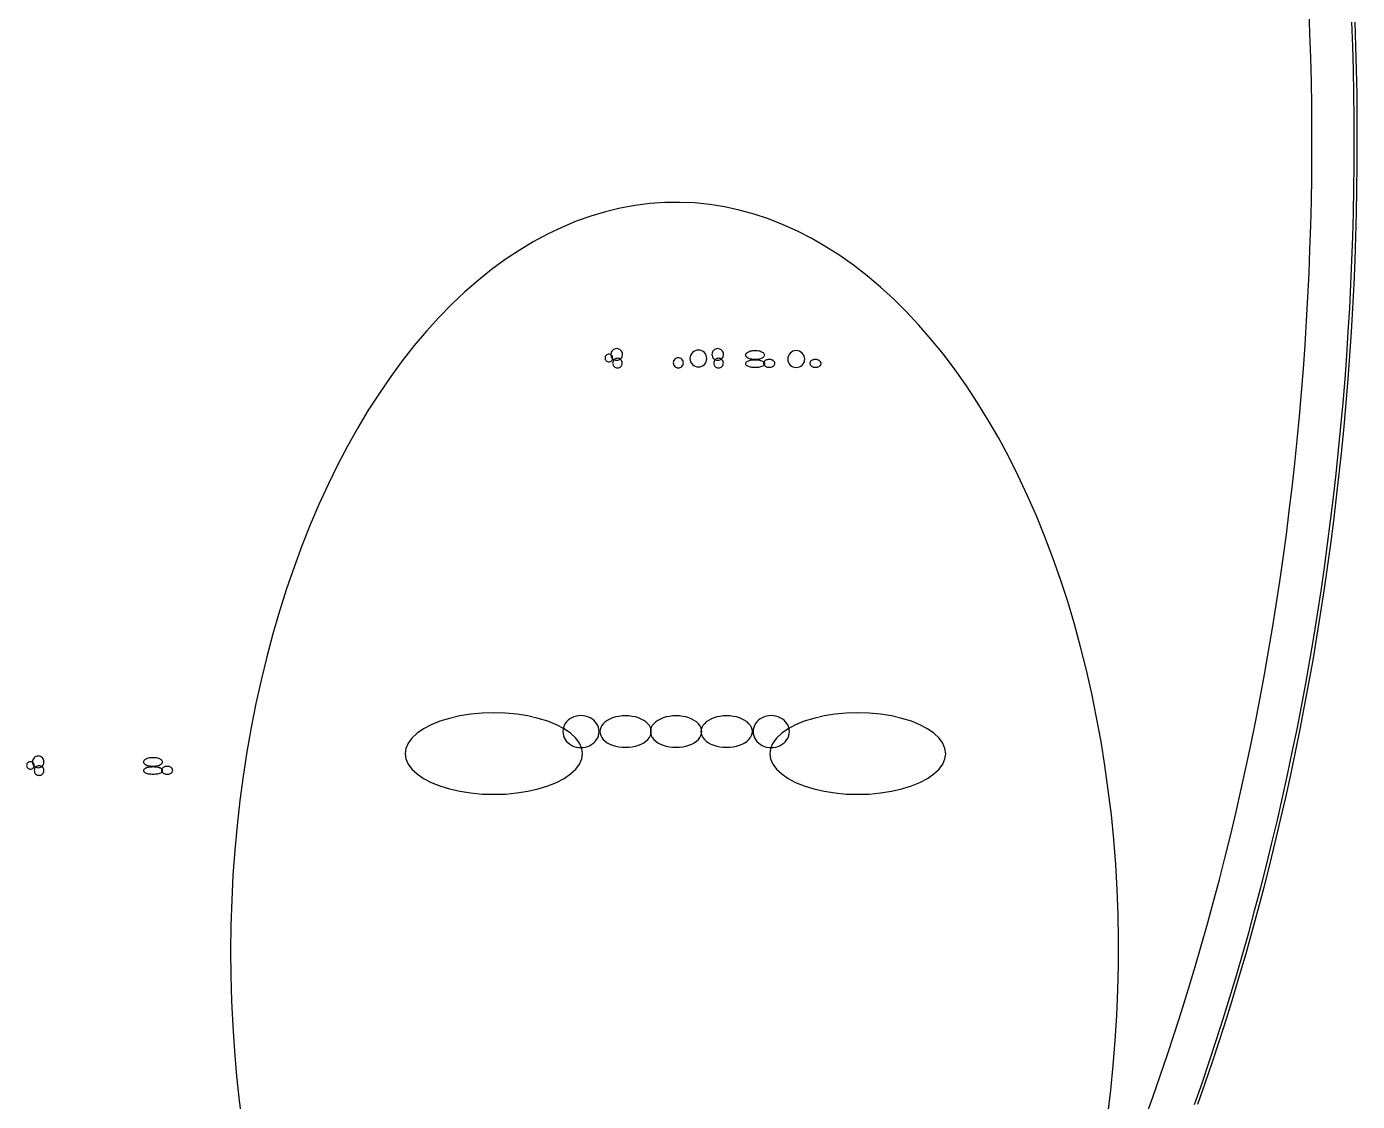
# Model space of a CAD drawing. Extents: x -4 to 217, y -26 to 302.
# Drawn here: x 111.9 to 216.7, y 62.5 to 147.2 of the extents above; entities that cross this region are included whole.
import ezdxf

# ---------------------------------------------------------------- set-up
doc = ezdxf.new("R2010")
doc.units = 0

msp = doc.modelspace()

# ---------------------------------------------------------------- linework, layer by layer
at = {"layer": 'CIRCLES'}
for p, q in [((157.95, 121.58), (157.9, 121.5)), ((158, 121.65), (157.95, 121.58)), ((158.07, 121.71), (158, 121.65)), ((158.15, 121.75), (158.07, 121.71)), ((158.24, 121.78), (158.15, 121.75)), ((158.33, 121.79), (158.24, 121.78)), ((158.42, 121.78), (158.33, 121.79)), ((158.5, 121.75), (158.42, 121.78)), ((158.58, 121.71), (158.5, 121.75)), ((158.65, 121.65), (158.58, 121.71)), ((158.71, 121.58), (158.65, 121.65)), ((158.75, 121.5), (158.71, 121.58)), ((164.39, 121.56), (164.29, 121.48)), ((164.51, 121.62), (164.39, 121.56)), ((164.63, 121.66), (164.51, 121.62)), ((164.76, 121.67), (164.63, 121.66)), ((164.89, 121.66), (164.76, 121.67)), ((165.02, 121.62), (164.89, 121.66)), ((165.13, 121.56), (165.02, 121.62)), ((165.23, 121.48), (165.13, 121.56)), ((165.9, 121.58), (165.86, 121.5)), ((165.96, 121.65), (165.9, 121.58)), ((166.03, 121.71), (165.96, 121.65)), ((166.11, 121.75), (166.03, 121.71)), ((166.2, 121.78), (166.11, 121.75)), ((166.29, 121.79), (166.2, 121.78)), ((166.37, 121.78), (166.29, 121.79)), ((166.46, 121.75), (166.37, 121.78)), ((166.54, 121.71), (166.46, 121.75)), ((166.61, 121.65), (166.54, 121.71)), ((166.67, 121.58), (166.61, 121.65)), ((166.71, 121.5), (166.67, 121.58)), ((172.21, 121.58), (172.1, 121.52)), ((172.34, 121.62), (172.21, 121.58)), ((172.47, 121.63), (172.34, 121.62)), ((172.6, 121.62), (172.47, 121.63)), ((172.72, 121.58), (172.6, 121.62)), ((172.84, 121.52), (172.72, 121.58)), ((157.42, 121.11), (157.41, 121.05)), ((157.41, 121.05), (157.42, 120.99)), ((157.43, 121.17), (157.42, 121.11)), ((157.42, 120.99), (157.43, 120.94)), ((157.46, 121.22), (157.43, 121.17)), ((157.43, 120.94), (157.46, 120.89)), ((157.5, 121.26), (157.46, 121.22)), ((157.46, 120.89), (157.5, 120.84)), ((157.55, 121.3), (157.5, 121.26)), ((157.5, 120.84), (157.55, 120.8)), ((157.6, 121.33), (157.55, 121.3)), ((157.55, 120.8), (157.6, 120.77)), ((157.65, 121.35), (157.6, 121.33)), ((157.6, 120.77), (157.65, 120.76)), ((157.71, 121.35), (157.65, 121.35)), ((157.65, 120.76), (157.71, 120.75)), ((157.77, 121.35), (157.71, 121.35)), ((157.71, 120.75), (157.77, 120.76)), ((157.83, 121.33), (157.77, 121.35)), ((157.77, 120.76), (157.83, 120.77)), ((157.88, 121.3), (157.83, 121.33)), ((157.83, 120.77), (157.88, 120.8)), ((157.88, 121.42), (157.87, 121.33)), ((157.87, 121.33), (157.88, 121.24)), ((157.9, 121.5), (157.88, 121.42)), ((157.93, 121.26), (157.88, 121.3)), ((157.88, 121.24), (157.9, 121.15)), ((157.88, 120.8), (157.93, 120.84)), ((157.9, 121.15), (157.95, 121.07)), ((157.96, 121.22), (157.93, 121.26)), ((157.93, 120.84), (157.96, 120.89)), ((157.95, 121.07), (158, 121)), ((157.99, 121.17), (157.96, 121.22)), ((157.96, 120.89), (157.99, 120.94)), ((158.01, 121.11), (157.99, 121.17)), ((157.99, 120.94), (158.01, 120.99)), ((158, 121), (158.07, 120.95)), ((158.01, 121.05), (158.01, 121.11)), ((158.01, 120.99), (158.01, 121.05)), ((158.02, 120.72), (158.01, 120.65)), ((158.01, 120.65), (158.02, 120.58)), ((158.04, 120.8), (158.02, 120.72)), ((158.02, 120.58), (158.04, 120.5)), ((158.07, 120.86), (158.04, 120.8)), ((158.07, 120.95), (158.15, 120.9)), ((158.12, 120.92), (158.07, 120.86)), ((158.18, 120.97), (158.12, 120.92)), ((158.15, 120.9), (158.24, 120.88)), ((158.24, 121), (158.18, 120.97)), ((158.32, 121.02), (158.24, 121)), ((158.24, 120.88), (158.33, 120.87)), ((158.39, 121.03), (158.32, 121.02)), ((158.33, 120.87), (158.42, 120.88)), ((158.46, 121.02), (158.39, 121.03)), ((158.42, 120.88), (158.5, 120.9)), ((158.54, 121), (158.46, 121.02)), ((158.5, 120.9), (158.58, 120.95)), ((158.6, 120.97), (158.54, 121)), ((158.58, 120.95), (158.65, 121)), ((158.66, 120.92), (158.6, 120.97)), ((158.65, 121), (158.71, 121.07)), ((158.71, 120.86), (158.66, 120.92)), ((158.71, 121.07), (158.75, 121.15)), ((158.74, 120.8), (158.71, 120.86)), ((158.76, 120.72), (158.74, 120.8)), ((158.74, 120.5), (158.76, 120.58)), ((158.78, 121.42), (158.75, 121.5)), ((158.75, 121.15), (158.78, 121.24)), ((158.77, 120.65), (158.76, 120.72)), ((158.76, 120.58), (158.77, 120.65)), ((158.78, 121.33), (158.78, 121.42)), ((158.78, 121.24), (158.78, 121.33)), ((162.79, 120.75), (162.78, 120.67)), ((162.78, 120.67), (162.79, 120.59)), ((162.81, 120.82), (162.79, 120.75)), ((162.79, 120.59), (162.81, 120.52)), ((162.85, 120.89), (162.81, 120.82)), ((162.81, 120.52), (162.85, 120.45)), ((162.9, 120.95), (162.85, 120.89)), ((162.96, 121), (162.9, 120.95)), ((163.03, 121.04), (162.96, 121)), ((163.1, 121.06), (163.03, 121.04)), ((163.18, 121.07), (163.1, 121.06)), ((163.26, 121.06), (163.18, 121.07)), ((163.33, 121.04), (163.26, 121.06)), ((163.4, 121), (163.33, 121.04)), ((163.46, 120.95), (163.4, 121)), ((163.51, 120.89), (163.46, 120.95)), ((163.55, 120.82), (163.51, 120.89)), ((163.51, 120.45), (163.55, 120.52)), ((163.57, 120.75), (163.55, 120.82)), ((163.55, 120.52), (163.57, 120.59)), ((163.58, 120.67), (163.57, 120.75)), ((163.57, 120.59), (163.58, 120.67)), ((164.11, 121.14), (164.1, 121.01)), ((164.1, 121.01), (164.11, 120.88)), ((164.15, 121.26), (164.11, 121.14)), ((164.11, 120.88), (164.15, 120.76)), ((164.21, 121.38), (164.15, 121.26)), ((164.15, 120.76), (164.21, 120.64)), ((164.29, 121.48), (164.21, 121.38)), ((164.21, 120.64), (164.29, 120.54)), ((164.29, 120.54), (164.39, 120.46)), ((165.13, 120.46), (165.23, 120.54)), ((165.31, 121.38), (165.23, 121.48)), ((165.23, 120.54), (165.31, 120.64)), ((165.38, 121.26), (165.31, 121.38)), ((165.31, 120.64), (165.38, 120.76)), ((165.41, 121.14), (165.38, 121.26)), ((165.38, 120.76), (165.41, 120.88)), ((165.43, 121.01), (165.41, 121.14)), ((165.41, 120.88), (165.43, 121.01)), ((165.84, 121.42), (165.83, 121.33)), ((165.83, 121.33), (165.84, 121.24)), ((165.86, 121.5), (165.84, 121.42)), ((165.84, 121.24), (165.86, 121.15)), ((165.86, 121.15), (165.9, 121.07)), ((165.9, 121.07), (165.96, 121)), ((165.96, 121), (166.03, 120.95)), ((166, 120.8), (165.97, 120.72)), ((165.97, 120.72), (165.97, 120.65)), ((165.97, 120.65), (165.97, 120.58)), ((165.97, 120.58), (166, 120.5)), ((166.03, 120.86), (166, 120.8)), ((166.03, 120.95), (166.11, 120.9)), ((166.08, 120.92), (166.03, 120.86)), ((166.14, 120.97), (166.08, 120.92)), ((166.11, 120.9), (166.2, 120.88)), ((166.2, 121), (166.14, 120.97)), ((166.27, 121.02), (166.2, 121)), ((166.2, 120.88), (166.29, 120.87)), ((166.35, 121.03), (166.27, 121.02)), ((166.29, 120.87), (166.37, 120.88)), ((166.42, 121.02), (166.35, 121.03)), ((166.37, 120.88), (166.46, 120.9)), ((166.49, 121), (166.42, 121.02)), ((166.46, 120.9), (166.54, 120.95)), ((166.56, 120.97), (166.49, 121)), ((166.54, 120.95), (166.61, 121)), ((166.62, 120.92), (166.56, 120.97)), ((166.61, 121), (166.67, 121.07)), ((166.67, 120.86), (166.62, 120.92)), ((166.67, 121.07), (166.71, 121.15)), ((166.7, 120.8), (166.67, 120.86)), ((166.72, 120.72), (166.7, 120.8)), ((166.7, 120.5), (166.72, 120.58)), ((166.73, 121.42), (166.71, 121.5)), ((166.71, 121.15), (166.73, 121.24)), ((166.73, 120.65), (166.72, 120.72)), ((166.72, 120.58), (166.73, 120.65)), ((166.74, 121.33), (166.73, 121.42)), ((166.73, 121.24), (166.74, 121.33)), ((171.81, 121.1), (171.8, 120.97)), ((171.8, 120.97), (171.81, 120.84)), ((171.85, 121.22), (171.81, 121.1)), ((171.81, 120.84), (171.85, 120.71)), ((171.91, 121.34), (171.85, 121.22)), ((171.85, 120.71), (171.91, 120.6)), ((172, 121.44), (171.91, 121.34)), ((171.91, 120.6), (172, 120.5)), ((172.1, 121.52), (172, 121.44)), ((172.94, 121.44), (172.84, 121.52)), ((173.02, 121.34), (172.94, 121.44)), ((172.94, 120.5), (173.02, 120.6)), ((173.08, 121.22), (173.02, 121.34)), ((173.02, 120.6), (173.08, 120.71)), ((173.12, 121.1), (173.08, 121.22)), ((173.08, 120.71), (173.12, 120.84)), ((173.13, 120.97), (173.12, 121.1)), ((173.12, 120.84), (173.13, 120.97)), ((158.04, 120.5), (158.07, 120.44)), ((158.07, 120.44), (158.12, 120.38)), ((158.12, 120.38), (158.18, 120.33)), ((158.18, 120.33), (158.24, 120.3)), ((158.24, 120.3), (158.32, 120.28)), ((158.32, 120.28), (158.39, 120.27)), ((158.39, 120.27), (158.46, 120.28)), ((158.46, 120.28), (158.54, 120.3)), ((158.54, 120.3), (158.6, 120.33)), ((158.6, 120.33), (158.66, 120.38)), ((158.66, 120.38), (158.71, 120.44)), ((158.71, 120.44), (158.74, 120.5)), ((162.85, 120.45), (162.9, 120.39)), ((162.9, 120.39), (162.96, 120.34)), ((162.96, 120.34), (163.03, 120.3)), ((163.03, 120.3), (163.1, 120.28)), ((163.1, 120.28), (163.18, 120.27)), ((163.18, 120.27), (163.26, 120.28)), ((163.26, 120.28), (163.33, 120.3)), ((163.33, 120.3), (163.4, 120.34)), ((163.4, 120.34), (163.46, 120.39)), ((163.46, 120.39), (163.51, 120.45)), ((164.39, 120.46), (164.51, 120.4)), ((164.51, 120.4), (164.63, 120.36)), ((164.63, 120.36), (164.76, 120.35)), ((164.76, 120.35), (164.89, 120.36)), ((164.89, 120.36), (165.02, 120.4)), ((165.02, 120.4), (165.13, 120.46)), ((166, 120.5), (166.03, 120.44)), ((166.03, 120.44), (166.08, 120.38)), ((166.08, 120.38), (166.14, 120.33)), ((166.14, 120.33), (166.2, 120.3)), ((166.2, 120.3), (166.27, 120.28)), ((166.27, 120.28), (166.35, 120.27)), ((166.35, 120.27), (166.42, 120.28)), ((166.42, 120.28), (166.49, 120.3)), ((166.49, 120.3), (166.56, 120.33)), ((166.56, 120.33), (166.62, 120.38)), ((166.62, 120.38), (166.67, 120.44)), ((166.67, 120.44), (166.7, 120.5)), ((172, 120.5), (172.1, 120.42)), ((172.1, 120.42), (172.21, 120.35)), ((172.21, 120.35), (172.34, 120.32)), ((172.34, 120.32), (172.47, 120.3)), ((172.47, 120.3), (172.6, 120.32)), ((172.6, 120.32), (172.72, 120.35)), ((172.72, 120.35), (172.84, 120.42)), ((172.84, 120.42), (172.94, 120.5)), ((111.88, 89.08), (111.87, 89.02)), ((111.91, 89.13), (111.88, 89.08)), ((111.95, 89.18), (111.91, 89.13)), ((112, 89.21), (111.95, 89.18)), ((112.05, 89.24), (112, 89.21)), ((112.1, 89.26), (112.05, 89.24)), ((112.16, 89.26), (112.1, 89.26)), ((112.22, 89.26), (112.16, 89.26)), ((112.28, 89.24), (112.22, 89.26)), ((112.33, 89.21), (112.28, 89.24)), ((112.33, 89.33), (112.32, 89.24)), ((112.32, 89.24), (112.33, 89.15)), ((112.35, 89.41), (112.33, 89.33)), ((112.37, 89.18), (112.33, 89.21)), ((112.33, 89.15), (112.35, 89.06)), ((112.4, 89.49), (112.35, 89.41)), ((112.41, 89.13), (112.37, 89.18)), ((112.45, 89.56), (112.4, 89.49)), ((112.44, 89.08), (112.41, 89.13)), ((112.46, 89.02), (112.44, 89.08)), ((112.52, 89.62), (112.45, 89.56)), ((112.6, 89.66), (112.52, 89.62)), ((112.69, 89.69), (112.6, 89.66)), ((112.78, 89.7), (112.69, 89.69)), ((112.87, 89.69), (112.78, 89.7)), ((112.95, 89.66), (112.87, 89.69)), ((113.03, 89.62), (112.95, 89.66)), ((113.1, 89.56), (113.03, 89.62)), ((113.16, 89.49), (113.1, 89.56)), ((113.2, 89.41), (113.16, 89.49)), ((113.23, 89.33), (113.2, 89.41)), ((113.2, 89.06), (113.23, 89.15)), ((113.23, 89.24), (113.23, 89.33)), ((113.23, 89.15), (113.23, 89.24)), ((111.87, 89.02), (111.86, 88.96)), ((111.86, 88.96), (111.87, 88.9)), ((111.87, 88.9), (111.88, 88.85)), ((111.88, 88.85), (111.91, 88.8)), ((111.91, 88.8), (111.95, 88.75)), ((111.95, 88.75), (112, 88.71)), ((112, 88.71), (112.05, 88.69)), ((112.05, 88.69), (112.1, 88.67)), ((112.1, 88.67), (112.16, 88.66)), ((112.16, 88.66), (112.22, 88.67)), ((112.22, 88.67), (112.28, 88.69)), ((112.28, 88.69), (112.33, 88.71)), ((112.33, 88.71), (112.37, 88.75)), ((112.35, 89.06), (112.4, 88.98)), ((112.37, 88.75), (112.41, 88.8)), ((112.4, 88.98), (112.45, 88.91)), ((112.41, 88.8), (112.44, 88.85)), ((112.44, 88.85), (112.46, 88.9)), ((112.45, 88.91), (112.52, 88.86)), ((112.46, 88.96), (112.46, 89.02)), ((112.46, 88.9), (112.46, 88.96)), ((112.47, 88.64), (112.46, 88.56)), ((112.46, 88.56), (112.47, 88.49)), ((112.49, 88.71), (112.47, 88.64)), ((112.47, 88.49), (112.49, 88.42)), ((112.52, 88.77), (112.49, 88.71)), ((112.49, 88.42), (112.52, 88.35)), ((112.52, 88.86), (112.6, 88.82)), ((112.57, 88.83), (112.52, 88.77)), ((112.52, 88.35), (112.57, 88.29)), ((112.63, 88.88), (112.57, 88.83)), ((112.57, 88.29), (112.63, 88.24)), ((112.6, 88.82), (112.69, 88.79)), ((112.69, 88.91), (112.63, 88.88)), ((112.63, 88.24), (112.69, 88.21)), ((112.77, 88.94), (112.69, 88.91)), ((112.69, 88.79), (112.78, 88.78)), ((112.69, 88.21), (112.77, 88.19)), ((112.84, 88.94), (112.77, 88.94)), ((112.77, 88.19), (112.84, 88.18)), ((112.78, 88.78), (112.87, 88.79)), ((112.91, 88.94), (112.84, 88.94)), ((112.84, 88.18), (112.91, 88.19)), ((112.87, 88.79), (112.95, 88.82)), ((112.99, 88.91), (112.91, 88.94)), ((112.91, 88.19), (112.99, 88.21)), ((112.95, 88.82), (113.03, 88.86)), ((113.05, 88.88), (112.99, 88.91)), ((112.99, 88.21), (113.05, 88.24)), ((113.03, 88.86), (113.1, 88.91)), ((113.11, 88.83), (113.05, 88.88)), ((113.05, 88.24), (113.11, 88.29)), ((113.1, 88.91), (113.16, 88.98)), ((113.16, 88.77), (113.11, 88.83)), ((113.11, 88.29), (113.16, 88.35)), ((113.16, 88.98), (113.2, 89.06)), ((113.19, 88.71), (113.16, 88.77)), ((113.16, 88.35), (113.19, 88.42)), ((113.21, 88.64), (113.19, 88.71)), ((113.19, 88.42), (113.21, 88.49)), ((113.22, 88.56), (113.21, 88.64)), ((113.21, 88.49), (113.22, 88.56))]:
    msp.add_line(p, q, dxfattribs=at)
at = {"layer": 'ELLIPSES'}
for p, q in [((212.92, 146.6), (212.85, 148.49)), ((216.29, 145.62), (216.23, 147.5)), ((216.54, 145.62), (216.47, 147.49)), ((212.98, 144.72), (212.92, 146.6)), ((213.03, 142.83), (212.98, 144.72)), ((216.34, 143.75), (216.29, 145.62)), ((216.59, 143.74), (216.54, 145.62)), ((216.38, 141.87), (216.34, 143.75)), ((216.63, 141.86), (216.59, 143.74)), ((213.06, 140.94), (213.03, 142.83)), ((216.4, 139.99), (216.38, 141.87)), ((216.65, 139.99), (216.63, 141.86)), ((213.07, 139.05), (213.06, 140.94)), ((216.41, 138.11), (216.4, 139.99)), ((216.65, 138.11), (216.65, 139.99)), ((213.07, 137.16), (213.07, 139.05)), ((216.4, 136.23), (216.41, 138.11)), ((216.65, 136.23), (216.65, 138.11)), ((213.06, 135.28), (213.07, 137.16)), ((216.38, 134.36), (216.4, 136.23)), ((216.62, 134.36), (216.65, 136.23)), ((213.03, 133.39), (213.06, 135.28)), ((216.34, 132.48), (216.38, 134.36)), ((216.59, 132.48), (216.62, 134.36)), ((160.95, 133.22), (159.78, 133.07)), ((162.12, 133.3), (160.95, 133.22)), ((163.3, 133.31), (162.12, 133.3)), ((164.47, 133.26), (163.3, 133.31)), ((165.65, 133.14), (164.47, 133.26)), ((166.82, 132.95), (165.65, 133.14)), ((212.98, 131.5), (213.03, 133.39)), ((156.29, 132.23), (155.14, 131.82)), ((157.45, 132.57), (156.29, 132.23)), ((158.61, 132.85), (157.45, 132.57)), ((159.78, 133.07), (158.61, 132.85)), ((167.98, 132.7), (166.82, 132.95)), ((169.14, 132.39), (167.98, 132.7)), ((170.29, 132), (169.14, 132.39)), ((216.29, 130.6), (216.34, 132.48)), ((216.54, 130.6), (216.59, 132.48)), ((154, 131.34), (152.87, 130.8)), ((155.14, 131.82), (154, 131.34)), ((171.44, 131.55), (170.29, 132)), ((172.57, 131.04), (171.44, 131.55)), ((173.69, 130.46), (172.57, 131.04)), ((212.92, 129.62), (212.98, 131.5)), ((151.75, 130.2), (150.64, 129.53)), ((152.87, 130.8), (151.75, 130.2)), ((174.8, 129.82), (173.69, 130.46)), ((216.23, 128.73), (216.29, 130.6)), ((216.47, 128.73), (216.54, 130.6)), ((150.64, 129.53), (149.55, 128.8)), ((175.9, 129.12), (174.8, 129.82)), ((176.98, 128.36), (175.9, 129.12)), ((212.85, 127.73), (212.92, 129.62)), ((148.47, 128.01), (147.41, 127.16)), ((149.55, 128.8), (148.47, 128.01)), ((178.05, 127.53), (176.98, 128.36)), ((216.15, 126.85), (216.23, 128.73)), ((216.39, 126.86), (216.47, 128.73)), ((147.41, 127.16), (146.36, 126.25)), ((179.1, 126.64), (178.05, 127.53)), ((212.76, 125.85), (212.85, 127.73)), ((216.05, 124.98), (216.15, 126.85)), ((216.3, 124.98), (216.39, 126.86)), ((146.36, 126.25), (145.34, 125.28)), ((180.13, 125.7), (179.1, 126.64)), ((212.65, 123.97), (212.76, 125.85)), ((145.34, 125.28), (144.33, 124.25)), ((181.14, 124.7), (180.13, 125.7)), ((215.94, 123.11), (216.05, 124.98)), ((216.19, 123.11), (216.3, 124.98)), ((144.33, 124.25), (143.35, 123.17)), ((182.13, 123.64), (181.14, 124.7)), ((212.54, 122.09), (212.65, 123.97)), ((143.35, 123.17), (142.38, 122.03)), ((183.1, 122.52), (182.13, 123.64)), ((215.82, 121.24), (215.94, 123.11)), ((216.07, 121.24), (216.19, 123.11)), ((142.38, 122.03), (141.44, 120.83)), ((168.85, 121.58), (168.77, 121.55)), ((168.94, 121.59), (168.85, 121.58)), ((169.03, 121.61), (168.94, 121.59)), ((169.13, 121.62), (169.03, 121.61)), ((169.23, 121.62), (169.13, 121.62)), ((169.33, 121.62), (169.23, 121.62)), ((169.42, 121.61), (169.33, 121.62)), ((169.51, 121.59), (169.42, 121.61)), ((169.6, 121.58), (169.51, 121.59)), ((169.68, 121.55), (169.6, 121.58)), ((184.05, 121.35), (183.1, 122.52)), ((212.4, 120.21), (212.54, 122.09)), ((141.44, 120.83), (140.53, 119.59)), ((168.48, 120.64), (168.47, 120.61)), ((168.47, 120.61), (168.48, 120.57)), ((168.5, 121.37), (168.48, 121.33)), ((168.48, 121.33), (168.48, 121.28)), ((168.48, 121.28), (168.48, 121.24)), ((168.48, 121.24), (168.5, 121.2)), ((168.5, 120.68), (168.48, 120.64)), ((168.48, 120.57), (168.5, 120.53)), ((168.54, 121.41), (168.5, 121.37)), ((168.5, 121.2), (168.54, 121.16)), ((168.53, 120.72), (168.5, 120.68)), ((168.5, 120.53), (168.53, 120.5)), ((168.57, 120.75), (168.53, 120.72)), ((168.58, 121.45), (168.54, 121.41)), ((168.54, 121.16), (168.58, 121.12)), ((168.63, 120.78), (168.57, 120.75)), ((168.63, 121.49), (168.58, 121.45)), ((168.58, 121.12), (168.63, 121.08)), ((168.7, 121.52), (168.63, 121.49)), ((168.63, 121.08), (168.7, 121.05)), ((168.69, 120.81), (168.63, 120.78)), ((168.77, 120.83), (168.69, 120.81)), ((168.77, 121.55), (168.7, 121.52)), ((168.7, 121.05), (168.77, 121.02)), ((168.77, 121.02), (168.85, 120.99)), ((168.85, 120.85), (168.77, 120.83)), ((168.85, 120.99), (168.94, 120.98)), ((168.94, 120.87), (168.85, 120.85)), ((168.94, 120.98), (169.03, 120.96)), ((169.03, 120.88), (168.94, 120.87)), ((169.03, 120.96), (169.13, 120.95)), ((169.13, 120.89), (169.03, 120.88)), ((169.13, 120.95), (169.23, 120.95)), ((169.23, 120.89), (169.13, 120.89)), ((169.23, 120.95), (169.33, 120.95)), ((169.33, 120.89), (169.23, 120.89)), ((169.33, 120.95), (169.42, 120.96)), ((169.42, 120.88), (169.33, 120.89)), ((169.42, 120.96), (169.51, 120.98)), ((169.52, 120.87), (169.42, 120.88)), ((169.51, 120.98), (169.6, 120.99)), ((169.61, 120.85), (169.52, 120.87)), ((169.6, 120.99), (169.68, 121.02)), ((169.69, 120.83), (169.61, 120.85)), ((169.76, 121.52), (169.68, 121.55)), ((169.68, 121.02), (169.76, 121.05)), ((169.76, 120.81), (169.69, 120.83)), ((169.82, 121.49), (169.76, 121.52)), ((169.76, 121.05), (169.82, 121.08)), ((169.83, 120.78), (169.76, 120.81)), ((169.88, 121.45), (169.82, 121.49)), ((169.82, 121.08), (169.88, 121.12)), ((169.88, 120.75), (169.83, 120.78)), ((169.92, 121.41), (169.88, 121.45)), ((169.88, 121.12), (169.92, 121.16)), ((169.93, 120.72), (169.88, 120.75)), ((169.92, 120.71), (169.9, 120.67)), ((169.9, 120.67), (169.9, 120.63)), ((169.9, 120.63), (169.9, 120.59)), ((169.9, 120.59), (169.91, 120.55)), ((169.91, 120.55), (169.93, 120.51)), ((169.95, 121.37), (169.92, 121.41)), ((169.92, 121.16), (169.95, 121.2)), ((169.93, 120.75), (169.92, 120.71)), ((169.96, 120.79), (169.93, 120.75)), ((169.96, 120.68), (169.93, 120.72)), ((169.93, 120.5), (169.96, 120.53)), ((169.93, 120.51), (169.96, 120.48)), ((169.97, 121.33), (169.95, 121.37)), ((169.95, 121.2), (169.97, 121.24)), ((169.99, 120.82), (169.96, 120.79)), ((169.98, 120.64), (169.96, 120.68)), ((169.96, 120.53), (169.98, 120.57)), ((169.98, 121.28), (169.97, 121.33)), ((169.97, 121.24), (169.98, 121.28)), ((169.99, 120.61), (169.98, 120.64)), ((169.98, 120.57), (169.99, 120.61)), ((170.03, 120.85), (169.99, 120.82)), ((170.07, 120.88), (170.03, 120.85)), ((170.12, 120.9), (170.07, 120.88)), ((170.17, 120.92), (170.12, 120.9)), ((170.23, 120.93), (170.17, 120.92)), ((170.29, 120.94), (170.23, 120.93)), ((170.34, 120.94), (170.29, 120.94)), ((170.4, 120.93), (170.34, 120.94)), ((170.46, 120.93), (170.4, 120.93)), ((170.51, 120.91), (170.46, 120.93)), ((170.56, 120.89), (170.51, 120.91)), ((170.61, 120.87), (170.56, 120.89)), ((170.65, 120.84), (170.61, 120.87)), ((170.69, 120.81), (170.65, 120.84)), ((170.72, 120.78), (170.69, 120.81)), ((170.75, 120.74), (170.72, 120.78)), ((170.74, 120.5), (170.76, 120.54)), ((170.77, 120.7), (170.75, 120.74)), ((170.76, 120.54), (170.78, 120.58)), ((170.78, 120.66), (170.77, 120.7)), ((170.78, 120.62), (170.78, 120.66)), ((170.78, 120.58), (170.78, 120.62)), ((173.56, 120.71), (173.54, 120.67)), ((173.54, 120.67), (173.54, 120.63)), ((173.54, 120.63), (173.54, 120.59)), ((173.54, 120.59), (173.55, 120.55)), ((173.55, 120.55), (173.57, 120.51)), ((173.57, 120.75), (173.56, 120.71)), ((173.6, 120.79), (173.57, 120.75)), ((173.57, 120.51), (173.6, 120.48)), ((173.63, 120.82), (173.6, 120.79)), ((173.67, 120.85), (173.63, 120.82)), ((173.72, 120.88), (173.67, 120.85)), ((173.76, 120.9), (173.72, 120.88)), ((173.82, 120.92), (173.76, 120.9)), ((173.87, 120.93), (173.82, 120.92)), ((173.93, 120.94), (173.87, 120.93)), ((173.98, 120.94), (173.93, 120.94)), ((174.04, 120.93), (173.98, 120.94)), ((174.1, 120.93), (174.04, 120.93)), ((174.15, 120.91), (174.1, 120.93)), ((174.2, 120.89), (174.15, 120.91)), ((174.25, 120.87), (174.2, 120.89)), ((174.29, 120.84), (174.25, 120.87)), ((174.33, 120.81), (174.29, 120.84)), ((174.36, 120.78), (174.33, 120.81)), ((174.39, 120.74), (174.36, 120.78)), ((174.41, 120.7), (174.39, 120.74)), ((174.39, 120.5), (174.4, 120.54)), ((174.4, 120.54), (174.42, 120.58)), ((174.42, 120.66), (174.41, 120.7)), ((174.42, 120.62), (174.42, 120.66)), ((174.42, 120.58), (174.42, 120.62)), ((184.97, 120.13), (184.05, 121.35)), ((215.68, 119.38), (215.82, 121.24)), ((215.93, 119.38), (216.07, 121.24)), ((140.53, 119.59), (139.64, 118.29)), ((168.53, 120.5), (168.57, 120.46)), ((168.57, 120.46), (168.63, 120.43)), ((168.63, 120.43), (168.69, 120.41)), ((168.69, 120.41), (168.77, 120.38)), ((168.77, 120.38), (168.85, 120.36)), ((168.85, 120.36), (168.94, 120.34)), ((168.94, 120.34), (169.03, 120.33)), ((169.03, 120.33), (169.13, 120.32)), ((169.13, 120.32), (169.23, 120.32)), ((169.23, 120.32), (169.33, 120.32)), ((169.33, 120.32), (169.42, 120.33)), ((169.42, 120.33), (169.52, 120.34)), ((169.52, 120.34), (169.61, 120.36)), ((169.61, 120.36), (169.69, 120.38)), ((169.69, 120.38), (169.76, 120.41)), ((169.76, 120.41), (169.83, 120.43)), ((169.83, 120.43), (169.88, 120.46)), ((169.88, 120.46), (169.93, 120.5)), ((169.96, 120.48), (169.99, 120.44)), ((169.99, 120.44), (170.03, 120.41)), ((170.03, 120.41), (170.07, 120.38)), ((170.07, 120.38), (170.12, 120.36)), ((170.12, 120.36), (170.17, 120.34)), ((170.17, 120.34), (170.22, 120.33)), ((170.22, 120.33), (170.28, 120.32)), ((170.28, 120.32), (170.34, 120.32)), ((170.34, 120.32), (170.39, 120.32)), ((170.39, 120.32), (170.45, 120.33)), ((170.45, 120.33), (170.5, 120.34)), ((170.5, 120.34), (170.56, 120.36)), ((170.56, 120.36), (170.6, 120.38)), ((170.6, 120.38), (170.65, 120.4)), ((170.65, 120.4), (170.69, 120.43)), ((170.69, 120.43), (170.72, 120.47)), ((170.72, 120.47), (170.74, 120.5)), ((173.6, 120.48), (173.63, 120.44)), ((173.63, 120.44), (173.67, 120.41)), ((173.67, 120.41), (173.71, 120.38)), ((173.71, 120.38), (173.76, 120.36)), ((173.76, 120.36), (173.81, 120.34)), ((173.81, 120.34), (173.86, 120.33)), ((173.86, 120.33), (173.92, 120.32)), ((173.92, 120.32), (173.98, 120.32)), ((173.98, 120.32), (174.03, 120.32)), ((174.03, 120.32), (174.09, 120.33)), ((174.09, 120.33), (174.14, 120.34)), ((174.14, 120.34), (174.2, 120.36)), ((174.2, 120.36), (174.24, 120.38)), ((174.24, 120.38), (174.29, 120.4)), ((174.29, 120.4), (174.33, 120.43)), ((174.33, 120.43), (174.36, 120.47)), ((174.36, 120.47), (174.39, 120.5)), ((185.87, 118.85), (184.97, 120.13)), ((212.25, 118.33), (212.4, 120.21)), ((186.74, 117.53), (185.87, 118.85)), ((215.53, 117.51), (215.68, 119.38)), ((215.78, 117.51), (215.93, 119.38)), ((139.64, 118.29), (138.77, 116.95)), ((187.59, 116.15), (186.74, 117.53)), ((212.09, 116.46), (212.25, 118.33)), ((215.36, 115.65), (215.53, 117.51)), ((215.61, 115.65), (215.78, 117.51)), ((138.77, 116.95), (137.94, 115.55)), ((211.91, 114.59), (212.09, 116.46)), ((137.94, 115.55), (137.13, 114.11)), ((188.41, 114.73), (187.59, 116.15)), ((215.18, 113.79), (215.36, 115.65)), ((215.43, 113.8), (215.61, 115.65)), ((189.2, 113.27), (188.41, 114.73)), ((211.72, 112.73), (211.91, 114.59)), ((137.13, 114.11), (136.35, 112.62)), ((189.95, 111.76), (189.2, 113.27)), ((214.99, 111.94), (215.18, 113.79)), ((215.23, 111.94), (215.43, 113.8)), ((136.35, 112.62), (135.6, 111.1)), ((211.51, 110.86), (211.72, 112.73)), ((135.6, 111.1), (134.88, 109.52)), ((190.68, 110.2), (189.95, 111.76)), ((214.78, 110.08), (214.99, 111.94)), ((215.02, 110.09), (215.23, 111.94)), ((191.38, 108.61), (190.68, 110.2)), ((211.29, 109.01), (211.51, 110.86)), ((214.55, 108.24), (214.78, 110.08)), ((214.8, 108.24), (215.02, 110.09)), ((134.88, 109.52), (134.19, 107.91)), ((211.06, 107.15), (211.29, 109.01)), ((192.04, 106.98), (191.38, 108.61)), ((214.31, 106.39), (214.55, 108.24)), ((214.56, 106.4), (214.8, 108.24)), ((134.19, 107.91), (133.54, 106.27)), ((192.68, 105.31), (192.04, 106.98)), ((210.81, 105.3), (211.06, 107.15)), ((133.54, 106.27), (132.92, 104.58)), ((214.06, 104.55), (214.31, 106.39)), ((214.31, 104.56), (214.56, 106.4)), ((193.27, 103.6), (192.68, 105.31)), ((210.54, 103.46), (210.81, 105.3)), ((132.92, 104.58), (132.33, 102.86)), ((213.8, 102.72), (214.06, 104.55)), ((214.04, 102.72), (214.31, 104.56)), ((132.33, 102.86), (131.77, 101.11)), ((193.84, 101.87), (193.27, 103.6)), ((210.26, 101.61), (210.54, 103.46)), ((213.51, 100.88), (213.8, 102.72)), ((213.76, 100.89), (214.04, 102.72)), ((194.37, 100.1), (193.84, 101.87)), ((131.77, 101.11), (131.26, 99.33)), ((209.97, 99.78), (210.26, 101.61)), ((213.22, 99.06), (213.51, 100.88)), ((213.47, 99.07), (213.76, 100.89)), ((194.86, 98.3), (194.37, 100.1)), ((209.66, 97.95), (209.97, 99.78)), ((131.26, 99.33), (130.77, 97.52)), ((212.91, 97.24), (213.22, 99.06)), ((213.16, 97.25), (213.47, 99.07)), ((130.77, 97.52), (130.33, 95.69)), ((195.32, 96.47), (194.86, 98.3)), ((209.34, 96.12), (209.66, 97.95)), ((195.74, 94.63), (195.32, 96.47)), ((212.59, 95.42), (212.91, 97.24)), ((212.84, 95.43), (213.16, 97.25)), ((130.33, 95.69), (129.92, 93.83)), ((209, 94.3), (209.34, 96.12)), ((212.25, 93.61), (212.59, 95.42)), ((212.5, 93.62), (212.84, 95.43)), ((196.12, 92.75), (195.74, 94.63)), ((129.92, 93.83), (129.54, 91.94)), ((208.65, 92.49), (209, 94.3)), ((211.9, 91.81), (212.25, 93.61)), ((212.15, 91.82), (212.5, 93.62)), ((144.4, 92.44), (143.72, 92.16)), ((145.16, 92.67), (144.4, 92.44)), ((145.98, 92.86), (145.16, 92.67)), ((146.85, 92.99), (145.98, 92.86)), ((147.74, 93.08), (146.85, 92.99)), ((148.65, 93.1), (147.74, 93.08)), ((149.56, 93.08), (148.65, 93.1)), ((150.46, 92.99), (149.56, 93.08)), ((151.33, 92.86), (150.46, 92.99)), ((152.15, 92.67), (151.33, 92.86)), ((152.9, 92.44), (152.15, 92.67)), ((153.59, 92.16), (152.9, 92.44)), ((154.27, 92.26), (154.19, 92.11)), ((154.38, 92.4), (154.27, 92.26)), ((154.5, 92.52), (154.38, 92.4)), ((154.64, 92.63), (154.5, 92.52)), ((154.8, 92.72), (154.64, 92.63)), ((154.96, 92.8), (154.8, 92.72)), ((155.14, 92.85), (154.96, 92.8)), ((155.33, 92.88), (155.14, 92.85)), ((155.51, 92.89), (155.33, 92.88)), ((155.7, 92.88), (155.51, 92.89)), ((155.88, 92.85), (155.7, 92.88)), ((156.06, 92.8), (155.88, 92.85)), ((156.23, 92.72), (156.06, 92.8)), ((156.38, 92.63), (156.23, 92.72)), ((156.52, 92.52), (156.38, 92.63)), ((156.64, 92.4), (156.52, 92.52)), ((156.75, 92.26), (156.64, 92.4)), ((156.83, 92.11), (156.75, 92.26)), ((157.27, 92.25), (157.15, 92.11)), ((157.42, 92.39), (157.27, 92.25)), ((157.59, 92.51), (157.42, 92.39)), ((157.79, 92.62), (157.59, 92.51)), ((158.01, 92.71), (157.79, 92.62)), ((158.25, 92.78), (158.01, 92.71)), ((158.5, 92.83), (158.25, 92.78)), ((158.76, 92.86), (158.5, 92.83)), ((159.03, 92.87), (158.76, 92.86)), ((159.29, 92.86), (159.03, 92.87)), ((159.55, 92.83), (159.29, 92.86)), ((159.8, 92.78), (159.55, 92.83)), ((160.04, 92.71), (159.8, 92.78)), ((160.26, 92.62), (160.04, 92.71)), ((160.46, 92.51), (160.26, 92.62)), ((160.63, 92.39), (160.46, 92.51)), ((160.78, 92.25), (160.63, 92.39)), ((160.9, 92.11), (160.78, 92.25)), ((161.25, 92.25), (161.13, 92.11)), ((161.4, 92.39), (161.25, 92.25)), ((161.57, 92.51), (161.4, 92.39)), ((161.77, 92.62), (161.57, 92.51)), ((161.99, 92.71), (161.77, 92.62)), ((162.23, 92.78), (161.99, 92.71)), ((162.48, 92.83), (162.23, 92.78)), ((162.74, 92.86), (162.48, 92.83)), ((163, 92.87), (162.74, 92.86)), ((163.27, 92.86), (163, 92.87)), ((163.53, 92.83), (163.27, 92.86)), ((163.78, 92.78), (163.53, 92.83)), ((164.02, 92.71), (163.78, 92.78)), ((164.24, 92.62), (164.02, 92.71)), ((164.44, 92.51), (164.24, 92.62)), ((164.61, 92.39), (164.44, 92.51)), ((164.76, 92.25), (164.61, 92.39)), ((164.88, 92.11), (164.76, 92.25)), ((165.23, 92.25), (165.11, 92.11)), ((165.38, 92.39), (165.23, 92.25)), ((165.55, 92.51), (165.38, 92.39)), ((165.75, 92.62), (165.55, 92.51)), ((165.97, 92.71), (165.75, 92.62)), ((166.21, 92.78), (165.97, 92.71)), ((166.46, 92.83), (166.21, 92.78)), ((166.72, 92.86), (166.46, 92.83)), ((166.98, 92.87), (166.72, 92.86)), ((167.25, 92.86), (166.98, 92.87)), ((167.51, 92.83), (167.25, 92.86)), ((167.76, 92.78), (167.51, 92.83)), ((168, 92.71), (167.76, 92.78)), ((168.22, 92.62), (168, 92.71)), ((168.42, 92.51), (168.22, 92.62)), ((168.59, 92.39), (168.42, 92.51)), ((168.74, 92.25), (168.59, 92.39)), ((168.86, 92.11), (168.74, 92.25)), ((169.26, 92.26), (169.18, 92.11)), ((169.36, 92.4), (169.26, 92.26)), ((169.49, 92.52), (169.36, 92.4)), ((169.63, 92.63), (169.49, 92.52)), ((169.78, 92.72), (169.63, 92.63)), ((169.95, 92.8), (169.78, 92.72)), ((170.13, 92.85), (169.95, 92.8)), ((170.31, 92.88), (170.13, 92.85)), ((170.5, 92.89), (170.31, 92.88)), ((170.68, 92.88), (170.5, 92.89)), ((170.87, 92.85), (170.68, 92.88)), ((171.04, 92.8), (170.87, 92.85)), ((171.21, 92.72), (171.04, 92.8)), ((171.37, 92.63), (171.21, 92.72)), ((171.51, 92.52), (171.37, 92.63)), ((171.63, 92.4), (171.51, 92.52)), ((171.73, 92.26), (171.63, 92.4)), ((171.82, 92.11), (171.73, 92.26)), ((173.1, 92.44), (172.42, 92.16)), ((173.85, 92.67), (173.1, 92.44)), ((174.66, 92.86), (173.85, 92.67)), ((175.52, 92.99), (174.66, 92.86)), ((176.41, 93.08), (175.52, 92.99)), ((177.31, 93.1), (176.41, 93.08)), ((178.22, 93.08), (177.31, 93.1)), ((179.11, 92.99), (178.22, 93.08)), ((179.96, 92.86), (179.11, 92.99)), ((180.78, 92.67), (179.96, 92.86)), ((181.53, 92.44), (180.78, 92.67)), ((182.21, 92.16), (181.53, 92.44)), ((196.47, 90.86), (196.12, 92.75)), ((208.28, 90.68), (208.65, 92.49)), ((129.54, 91.94), (129.21, 90.04)), ((142.61, 91.5), (142.2, 91.12)), ((143.11, 91.85), (142.61, 91.5)), ((143.72, 92.16), (143.11, 91.85)), ((154.19, 91.85), (153.59, 92.16)), ((154.1, 91.8), (154.08, 91.63)), ((154.08, 91.63), (154.1, 91.47)), ((154.13, 91.96), (154.1, 91.8)), ((154.1, 91.47), (154.13, 91.3)), ((154.19, 92.11), (154.13, 91.96)), ((154.13, 91.3), (154.19, 91.15)), ((154.7, 91.5), (154.19, 91.85)), ((155.11, 91.12), (154.7, 91.5)), ((156.89, 91.96), (156.83, 92.11)), ((156.83, 91.15), (156.89, 91.3)), ((156.93, 91.8), (156.89, 91.96)), ((156.89, 91.3), (156.93, 91.47)), ((156.94, 91.63), (156.93, 91.8)), ((156.93, 91.47), (156.94, 91.63)), ((157.02, 91.79), (157, 91.63)), ((157, 91.63), (157.02, 91.47)), ((157.07, 91.95), (157.02, 91.79)), ((157.02, 91.47), (157.07, 91.31)), ((157.15, 92.11), (157.07, 91.95)), ((157.07, 91.31), (157.15, 91.16)), ((160.98, 91.95), (160.9, 92.11)), ((160.9, 91.16), (160.98, 91.31)), ((161.03, 91.79), (160.98, 91.95)), ((160.99, 91.79), (160.98, 91.63)), ((160.98, 91.63), (160.99, 91.47)), ((160.98, 91.31), (161.03, 91.47)), ((161.05, 91.95), (160.99, 91.79)), ((160.99, 91.47), (161.05, 91.31)), ((161.05, 91.63), (161.03, 91.79)), ((161.03, 91.47), (161.05, 91.63)), ((161.13, 92.11), (161.05, 91.95)), ((161.05, 91.31), (161.13, 91.16)), ((164.96, 91.95), (164.88, 92.11)), ((164.88, 91.16), (164.96, 91.31)), ((165.01, 91.79), (164.96, 91.95)), ((164.97, 91.79), (164.96, 91.63)), ((164.96, 91.63), (164.97, 91.47)), ((164.96, 91.31), (165.01, 91.47)), ((165.03, 91.95), (164.97, 91.79)), ((164.97, 91.47), (165.03, 91.31)), ((165.03, 91.63), (165.01, 91.79)), ((165.01, 91.47), (165.03, 91.63)), ((165.11, 92.11), (165.03, 91.95)), ((165.03, 91.31), (165.11, 91.16)), ((168.94, 91.95), (168.86, 92.11)), ((168.86, 91.16), (168.94, 91.31)), ((168.99, 91.79), (168.94, 91.95)), ((168.94, 91.31), (168.99, 91.47)), ((169.01, 91.63), (168.99, 91.79)), ((168.99, 91.47), (169.01, 91.63)), ((169.08, 91.8), (169.07, 91.63)), ((169.07, 91.63), (169.08, 91.47)), ((169.12, 91.96), (169.08, 91.8)), ((169.08, 91.47), (169.12, 91.3)), ((169.18, 92.11), (169.12, 91.96)), ((169.12, 91.3), (169.18, 91.15)), ((171.32, 91.5), (170.91, 91.12)), ((171.82, 91.85), (171.32, 91.5)), ((172.42, 92.16), (171.82, 91.85)), ((171.88, 91.96), (171.82, 92.11)), ((171.82, 91.15), (171.88, 91.3)), ((171.91, 91.8), (171.88, 91.96)), ((171.88, 91.3), (171.91, 91.47)), ((171.93, 91.63), (171.91, 91.8)), ((171.91, 91.47), (171.93, 91.63)), ((182.81, 91.85), (182.21, 92.16)), ((183.31, 91.5), (182.81, 91.85)), ((183.71, 91.12), (183.31, 91.5)), ((211.53, 90.01), (211.9, 91.81)), ((211.79, 90.02), (212.15, 91.82)), ((141.73, 90.31), (141.67, 89.89)), ((141.91, 90.73), (141.73, 90.31)), ((142.2, 91.12), (141.91, 90.73)), ((154.19, 91.15), (154.27, 91)), ((154.27, 91), (154.38, 90.86)), ((154.38, 90.86), (154.5, 90.74)), ((154.5, 90.74), (154.64, 90.63)), ((154.64, 90.63), (154.8, 90.54)), ((154.8, 90.54), (154.96, 90.46)), ((154.96, 90.46), (155.14, 90.41)), ((155.4, 90.73), (155.11, 91.12)), ((155.14, 90.41), (155.33, 90.38)), ((155.33, 90.38), (155.51, 90.37)), ((155.58, 90.31), (155.4, 90.73)), ((155.51, 90.37), (155.7, 90.38)), ((155.64, 89.89), (155.58, 90.31)), ((155.7, 90.38), (155.88, 90.41)), ((155.88, 90.41), (156.06, 90.46)), ((156.06, 90.46), (156.23, 90.54)), ((156.23, 90.54), (156.38, 90.63)), ((156.38, 90.63), (156.52, 90.74)), ((156.52, 90.74), (156.64, 90.86)), ((156.64, 90.86), (156.75, 91)), ((156.75, 91), (156.83, 91.15)), ((157.15, 91.16), (157.27, 91.01)), ((157.27, 91.01), (157.42, 90.87)), ((157.42, 90.87), (157.59, 90.75)), ((157.59, 90.75), (157.79, 90.64)), ((157.79, 90.64), (158.01, 90.55)), ((158.01, 90.55), (158.25, 90.48)), ((158.25, 90.48), (158.5, 90.43)), ((158.5, 90.43), (158.76, 90.4)), ((158.76, 90.4), (159.03, 90.39)), ((159.03, 90.39), (159.29, 90.4)), ((159.29, 90.4), (159.55, 90.43)), ((159.55, 90.43), (159.8, 90.48)), ((159.8, 90.48), (160.04, 90.55)), ((160.04, 90.55), (160.26, 90.64)), ((160.26, 90.64), (160.46, 90.75)), ((160.46, 90.75), (160.63, 90.87)), ((160.63, 90.87), (160.78, 91.01)), ((160.78, 91.01), (160.9, 91.16)), ((161.13, 91.16), (161.25, 91.01)), ((161.25, 91.01), (161.4, 90.87)), ((161.4, 90.87), (161.57, 90.75)), ((161.57, 90.75), (161.77, 90.64)), ((161.77, 90.64), (161.99, 90.55)), ((161.99, 90.55), (162.23, 90.48)), ((162.23, 90.48), (162.48, 90.43)), ((162.48, 90.43), (162.74, 90.4)), ((162.74, 90.4), (163, 90.39)), ((163, 90.39), (163.27, 90.4)), ((163.27, 90.4), (163.53, 90.43)), ((163.53, 90.43), (163.78, 90.48)), ((163.78, 90.48), (164.02, 90.55)), ((164.02, 90.55), (164.24, 90.64)), ((164.24, 90.64), (164.44, 90.75)), ((164.44, 90.75), (164.61, 90.87)), ((164.61, 90.87), (164.76, 91.01)), ((164.76, 91.01), (164.88, 91.16)), ((165.11, 91.16), (165.23, 91.01)), ((165.23, 91.01), (165.38, 90.87)), ((165.38, 90.87), (165.55, 90.75)), ((165.55, 90.75), (165.75, 90.64)), ((165.75, 90.64), (165.97, 90.55)), ((165.97, 90.55), (166.21, 90.48)), ((166.21, 90.48), (166.46, 90.43)), ((166.46, 90.43), (166.72, 90.4)), ((166.72, 90.4), (166.98, 90.39)), ((166.98, 90.39), (167.25, 90.4)), ((167.25, 90.4), (167.51, 90.43)), ((167.51, 90.43), (167.76, 90.48)), ((167.76, 90.48), (168, 90.55)), ((168, 90.55), (168.22, 90.64)), ((168.22, 90.64), (168.42, 90.75)), ((168.42, 90.75), (168.59, 90.87)), ((168.59, 90.87), (168.74, 91.01)), ((168.74, 91.01), (168.86, 91.16)), ((169.18, 91.15), (169.26, 91)), ((169.26, 91), (169.36, 90.86)), ((169.36, 90.86), (169.49, 90.74)), ((169.49, 90.74), (169.63, 90.63)), ((169.63, 90.63), (169.78, 90.54)), ((169.78, 90.54), (169.95, 90.46)), ((169.95, 90.46), (170.13, 90.41)), ((170.13, 90.41), (170.31, 90.38)), ((170.31, 90.38), (170.5, 90.37)), ((170.45, 90.31), (170.39, 89.89)), ((170.62, 90.73), (170.45, 90.31)), ((170.5, 90.37), (170.68, 90.38)), ((170.91, 91.12), (170.62, 90.73)), ((170.68, 90.38), (170.87, 90.41)), ((170.87, 90.41), (171.04, 90.46)), ((171.04, 90.46), (171.21, 90.54)), ((171.21, 90.54), (171.37, 90.63)), ((171.37, 90.63), (171.51, 90.74)), ((171.51, 90.74), (171.63, 90.86)), ((171.63, 90.86), (171.73, 91)), ((171.73, 91), (171.82, 91.15)), ((184, 90.73), (183.71, 91.12)), ((184.18, 90.31), (184, 90.73)), ((184.24, 89.89), (184.18, 90.31)), ((196.77, 88.95), (196.47, 90.86)), ((207.9, 88.88), (208.28, 90.68)), ((121.09, 89.33), (121.07, 89.28)), ((121.07, 89.28), (121.07, 89.24)), ((121.07, 89.24), (121.07, 89.19)), ((121.07, 89.19), (121.09, 89.15)), ((121.12, 89.37), (121.09, 89.33)), ((121.09, 89.15), (121.12, 89.11)), ((121.17, 89.41), (121.12, 89.37)), ((121.12, 89.11), (121.17, 89.07)), ((121.22, 89.44), (121.17, 89.41)), ((121.28, 89.48), (121.22, 89.44)), ((121.36, 89.5), (121.28, 89.48)), ((121.44, 89.53), (121.36, 89.5)), ((121.53, 89.55), (121.44, 89.53)), ((121.62, 89.56), (121.53, 89.55)), ((121.72, 89.57), (121.62, 89.56)), ((121.81, 89.57), (121.72, 89.57)), ((121.91, 89.57), (121.81, 89.57)), ((122.01, 89.56), (121.91, 89.57)), ((122.1, 89.55), (122.01, 89.56)), ((122.19, 89.53), (122.1, 89.55)), ((122.27, 89.5), (122.19, 89.53)), ((122.34, 89.48), (122.27, 89.5)), ((122.41, 89.44), (122.34, 89.48)), ((122.46, 89.41), (122.41, 89.44)), ((122.51, 89.37), (122.46, 89.41)), ((122.46, 89.07), (122.51, 89.11)), ((122.54, 89.33), (122.51, 89.37)), ((122.51, 89.11), (122.54, 89.15)), ((122.56, 89.28), (122.54, 89.33)), ((122.54, 89.15), (122.56, 89.19)), ((122.56, 89.24), (122.56, 89.28)), ((122.56, 89.19), (122.56, 89.24)), ((129.21, 90.04), (128.91, 88.12)), ((141.67, 89.89), (141.73, 89.48)), ((141.73, 89.48), (141.91, 89.06)), ((155.4, 89.06), (155.58, 89.48)), ((155.58, 89.48), (155.64, 89.89)), ((170.39, 89.89), (170.45, 89.48)), ((170.45, 89.48), (170.62, 89.06)), ((184, 89.06), (184.18, 89.48)), ((184.18, 89.48), (184.24, 89.89)), ((211.15, 88.22), (211.53, 90.01)), ((211.41, 88.23), (211.79, 90.02)), ((121.08, 88.64), (121.06, 88.6)), ((121.06, 88.6), (121.06, 88.56)), ((121.06, 88.56), (121.06, 88.52)), ((121.06, 88.52), (121.08, 88.49)), ((121.11, 88.67), (121.08, 88.64)), ((121.08, 88.49), (121.11, 88.45)), ((121.16, 88.7), (121.11, 88.67)), ((121.11, 88.45), (121.16, 88.42)), ((121.21, 88.74), (121.16, 88.7)), ((121.16, 88.42), (121.21, 88.39)), ((121.17, 89.07), (121.22, 89.03)), ((121.28, 88.76), (121.21, 88.74)), ((121.21, 88.39), (121.28, 88.36)), ((121.22, 89.03), (121.28, 89)), ((121.28, 89), (121.36, 88.97)), ((121.35, 88.79), (121.28, 88.76)), ((121.28, 88.36), (121.35, 88.33)), ((121.44, 88.81), (121.35, 88.79)), ((121.35, 88.33), (121.44, 88.31)), ((121.36, 88.97), (121.44, 88.95)), ((121.44, 88.95), (121.53, 88.93)), ((121.52, 88.83), (121.44, 88.81)), ((121.44, 88.31), (121.52, 88.3)), ((121.62, 88.84), (121.52, 88.83)), ((121.52, 88.3), (121.62, 88.29)), ((121.53, 88.93), (121.62, 88.92)), ((121.62, 88.92), (121.72, 88.91)), ((121.72, 88.84), (121.62, 88.84)), ((121.62, 88.29), (121.72, 88.28)), ((121.72, 88.91), (121.81, 88.9)), ((121.81, 88.85), (121.72, 88.84)), ((121.72, 88.28), (121.81, 88.28)), ((121.81, 88.9), (121.91, 88.91)), ((121.91, 88.84), (121.81, 88.85)), ((121.81, 88.28), (121.91, 88.28)), ((121.91, 88.91), (122.01, 88.92)), ((122.01, 88.84), (121.91, 88.84)), ((121.91, 88.28), (122.01, 88.29)), ((122.01, 88.92), (122.1, 88.93)), ((122.1, 88.83), (122.01, 88.84)), ((122.01, 88.29), (122.1, 88.3)), ((122.1, 88.93), (122.19, 88.95)), ((122.19, 88.81), (122.1, 88.83)), ((122.1, 88.3), (122.19, 88.31)), ((122.19, 88.95), (122.27, 88.97)), ((122.28, 88.79), (122.19, 88.81)), ((122.19, 88.31), (122.28, 88.33)), ((122.27, 88.97), (122.34, 89)), ((122.35, 88.76), (122.28, 88.79)), ((122.28, 88.33), (122.35, 88.36)), ((122.34, 89), (122.41, 89.03)), ((122.42, 88.74), (122.35, 88.76)), ((122.35, 88.36), (122.42, 88.39)), ((122.41, 89.03), (122.46, 89.07)), ((122.47, 88.7), (122.42, 88.74)), ((122.42, 88.39), (122.47, 88.42)), ((122.51, 88.67), (122.47, 88.7)), ((122.47, 88.42), (122.51, 88.45)), ((122.5, 88.67), (122.49, 88.63)), ((122.49, 88.63), (122.49, 88.59)), ((122.49, 88.59), (122.49, 88.55)), ((122.49, 88.55), (122.5, 88.51)), ((122.52, 88.7), (122.5, 88.67)), ((122.5, 88.51), (122.52, 88.47)), ((122.55, 88.64), (122.51, 88.67)), ((122.51, 88.45), (122.55, 88.49)), ((122.55, 88.74), (122.52, 88.7)), ((122.52, 88.47), (122.54, 88.43)), ((122.54, 88.43), (122.57, 88.4)), ((122.58, 88.77), (122.55, 88.74)), ((122.57, 88.6), (122.55, 88.64)), ((122.55, 88.49), (122.57, 88.52)), ((122.57, 88.56), (122.57, 88.6)), ((122.57, 88.52), (122.57, 88.56)), ((122.57, 88.4), (122.61, 88.37)), ((122.62, 88.8), (122.58, 88.77)), ((122.61, 88.37), (122.66, 88.34)), ((122.66, 88.83), (122.62, 88.8)), ((122.71, 88.85), (122.66, 88.83)), ((122.66, 88.34), (122.7, 88.32)), ((122.7, 88.32), (122.75, 88.3)), ((122.76, 88.87), (122.71, 88.85)), ((122.75, 88.3), (122.81, 88.28)), ((122.82, 88.88), (122.76, 88.87)), ((122.81, 88.28), (122.86, 88.27)), ((122.87, 88.89), (122.82, 88.88)), ((122.86, 88.27), (122.92, 88.27)), ((122.93, 88.89), (122.87, 88.89)), ((122.92, 88.27), (122.98, 88.27)), ((122.99, 88.89), (122.93, 88.89)), ((122.98, 88.27), (123.04, 88.28)), ((123.04, 88.88), (122.99, 88.89)), ((123.1, 88.87), (123.04, 88.88)), ((123.04, 88.28), (123.09, 88.29)), ((123.09, 88.29), (123.14, 88.31)), ((123.15, 88.85), (123.1, 88.87)), ((123.14, 88.31), (123.19, 88.33)), ((123.2, 88.82), (123.15, 88.85)), ((123.19, 88.33), (123.23, 88.36)), ((123.24, 88.8), (123.2, 88.82)), ((123.23, 88.36), (123.27, 88.39)), ((123.28, 88.77), (123.24, 88.8)), ((123.27, 88.39), (123.31, 88.42)), ((123.31, 88.73), (123.28, 88.77)), ((123.33, 88.7), (123.31, 88.73)), ((123.31, 88.42), (123.33, 88.46)), ((123.35, 88.66), (123.33, 88.7)), ((123.33, 88.46), (123.35, 88.5)), ((123.36, 88.62), (123.35, 88.66)), ((123.35, 88.5), (123.36, 88.54)), ((123.37, 88.58), (123.36, 88.62)), ((123.36, 88.54), (123.37, 88.58)), ((128.91, 88.12), (128.65, 86.19)), ((141.91, 89.06), (142.2, 88.67)), ((142.2, 88.67), (142.61, 88.29)), ((142.61, 88.29), (143.11, 87.94)), ((154.19, 87.94), (154.7, 88.29)), ((154.7, 88.29), (155.11, 88.67)), ((155.11, 88.67), (155.4, 89.06)), ((170.62, 89.06), (170.91, 88.67)), ((170.91, 88.67), (171.32, 88.29)), ((171.32, 88.29), (171.82, 87.94)), ((182.81, 87.94), (183.31, 88.29)), ((183.31, 88.29), (183.71, 88.67)), ((183.71, 88.67), (184, 89.06)), ((197.04, 87.02), (196.77, 88.95)), ((207.51, 87.09), (207.9, 88.88)), ((210.76, 86.43), (211.15, 88.22)), ((211.01, 86.45), (211.41, 88.23)), ((143.11, 87.94), (143.72, 87.63)), ((143.72, 87.63), (144.4, 87.35)), ((144.4, 87.35), (145.16, 87.12)), ((145.16, 87.12), (145.98, 86.93)), ((151.33, 86.93), (152.15, 87.12)), ((152.15, 87.12), (152.9, 87.35)), ((152.9, 87.35), (153.59, 87.63)), ((153.59, 87.63), (154.19, 87.94)), ((171.82, 87.94), (172.42, 87.63)), ((172.42, 87.63), (173.1, 87.35)), ((173.1, 87.35), (173.85, 87.12)), ((173.85, 87.12), (174.66, 86.93)), ((179.96, 86.93), (180.78, 87.12)), ((180.78, 87.12), (181.53, 87.35)), ((181.53, 87.35), (182.21, 87.63)), ((182.21, 87.63), (182.81, 87.94)), ((197.28, 85.08), (197.04, 87.02)), ((207.1, 85.31), (207.51, 87.09)), ((128.65, 86.19), (128.43, 84.24)), ((145.98, 86.93), (146.85, 86.8)), ((146.85, 86.8), (147.74, 86.71)), ((147.74, 86.71), (148.65, 86.69)), ((148.65, 86.69), (149.56, 86.71)), ((149.56, 86.71), (150.46, 86.8)), ((150.46, 86.8), (151.33, 86.93)), ((174.66, 86.93), (175.52, 86.8)), ((175.52, 86.8), (176.41, 86.71)), ((176.41, 86.71), (177.31, 86.69)), ((177.31, 86.69), (178.22, 86.71)), ((178.22, 86.71), (179.11, 86.8)), ((179.11, 86.8), (179.96, 86.93)), ((210.36, 84.66), (210.76, 86.43)), ((210.61, 84.67), (211.01, 86.45)), ((197.47, 83.12), (197.28, 85.08)), ((206.68, 83.53), (207.1, 85.31)), ((128.43, 84.24), (128.25, 82.28)), ((209.93, 82.88), (210.36, 84.66)), ((210.19, 82.9), (210.61, 84.67)), ((197.62, 81.15), (197.47, 83.12)), ((206.24, 81.76), (206.68, 83.53)), ((209.5, 81.12), (209.93, 82.88)), ((209.75, 81.13), (210.19, 82.9)), ((128.25, 82.28), (128.11, 80.31)), ((205.79, 79.99), (206.24, 81.76)), ((197.74, 79.18), (197.62, 81.15)), ((209.05, 79.36), (209.5, 81.12)), ((209.31, 79.38), (209.75, 81.13)), ((128.11, 80.31), (128.01, 78.34)), ((205.33, 78.24), (205.79, 79.99)), ((197.81, 77.2), (197.74, 79.18)), ((208.59, 77.62), (209.05, 79.36)), ((208.85, 77.63), (209.31, 79.38)), ((128.01, 78.34), (127.95, 76.36)), ((204.85, 76.49), (205.33, 78.24)), ((208.12, 75.88), (208.59, 77.62)), ((208.37, 75.89), (208.85, 77.63)), ((197.85, 75.22), (197.81, 77.2)), ((127.95, 76.36), (127.92, 74.37)), ((204.36, 74.75), (204.85, 76.49)), ((207.63, 74.14), (208.12, 75.88)), ((207.89, 74.16), (208.37, 75.89)), ((197.84, 73.24), (197.85, 75.22)), ((203.85, 73.02), (204.36, 74.75)), ((127.92, 74.37), (127.94, 72.39)), ((207.13, 72.42), (207.63, 74.14)), ((207.38, 72.43), (207.89, 74.16)), ((127.94, 72.39), (127.99, 70.41)), ((197.8, 71.26), (197.84, 73.24)), ((203.34, 71.3), (203.85, 73.02)), ((206.61, 70.7), (207.13, 72.42)), ((206.87, 70.72), (207.38, 72.43)), ((202.8, 69.59), (203.34, 71.3)), ((127.99, 70.41), (128.09, 68.43)), ((197.72, 69.28), (197.8, 71.26)), ((206.08, 69), (206.61, 70.7)), ((206.34, 69.01), (206.87, 70.72)), ((197.59, 67.31), (197.72, 69.28)), ((202.26, 67.89), (202.8, 69.59)), ((128.09, 68.43), (128.22, 66.47)), ((205.54, 67.3), (206.08, 69)), ((205.8, 67.31), (206.34, 69.01)), ((197.43, 65.34), (197.59, 67.31)), ((201.7, 66.2), (202.26, 67.89)), ((204.99, 65.61), (205.54, 67.3)), ((205.25, 65.62), (205.8, 67.31)), ((128.22, 66.47), (128.39, 64.5)), ((201.13, 64.51), (201.7, 66.2)), ((197.23, 63.39), (197.43, 65.34)), ((204.42, 63.93), (204.99, 65.61)), ((204.68, 63.95), (205.25, 65.62)), ((128.39, 64.5), (128.61, 62.56)), ((200.54, 62.84), (201.13, 64.51)), ((203.84, 62.27), (204.42, 63.93)), ((204.1, 62.28), (204.68, 63.95)), ((196.99, 61.45), (197.23, 63.39)), ((128.61, 62.56), (128.86, 60.62)), ((199.95, 61.18), (200.54, 62.84))]:
    msp.add_line(p, q, dxfattribs=at)

doc.saveas('drawing.dxf')
